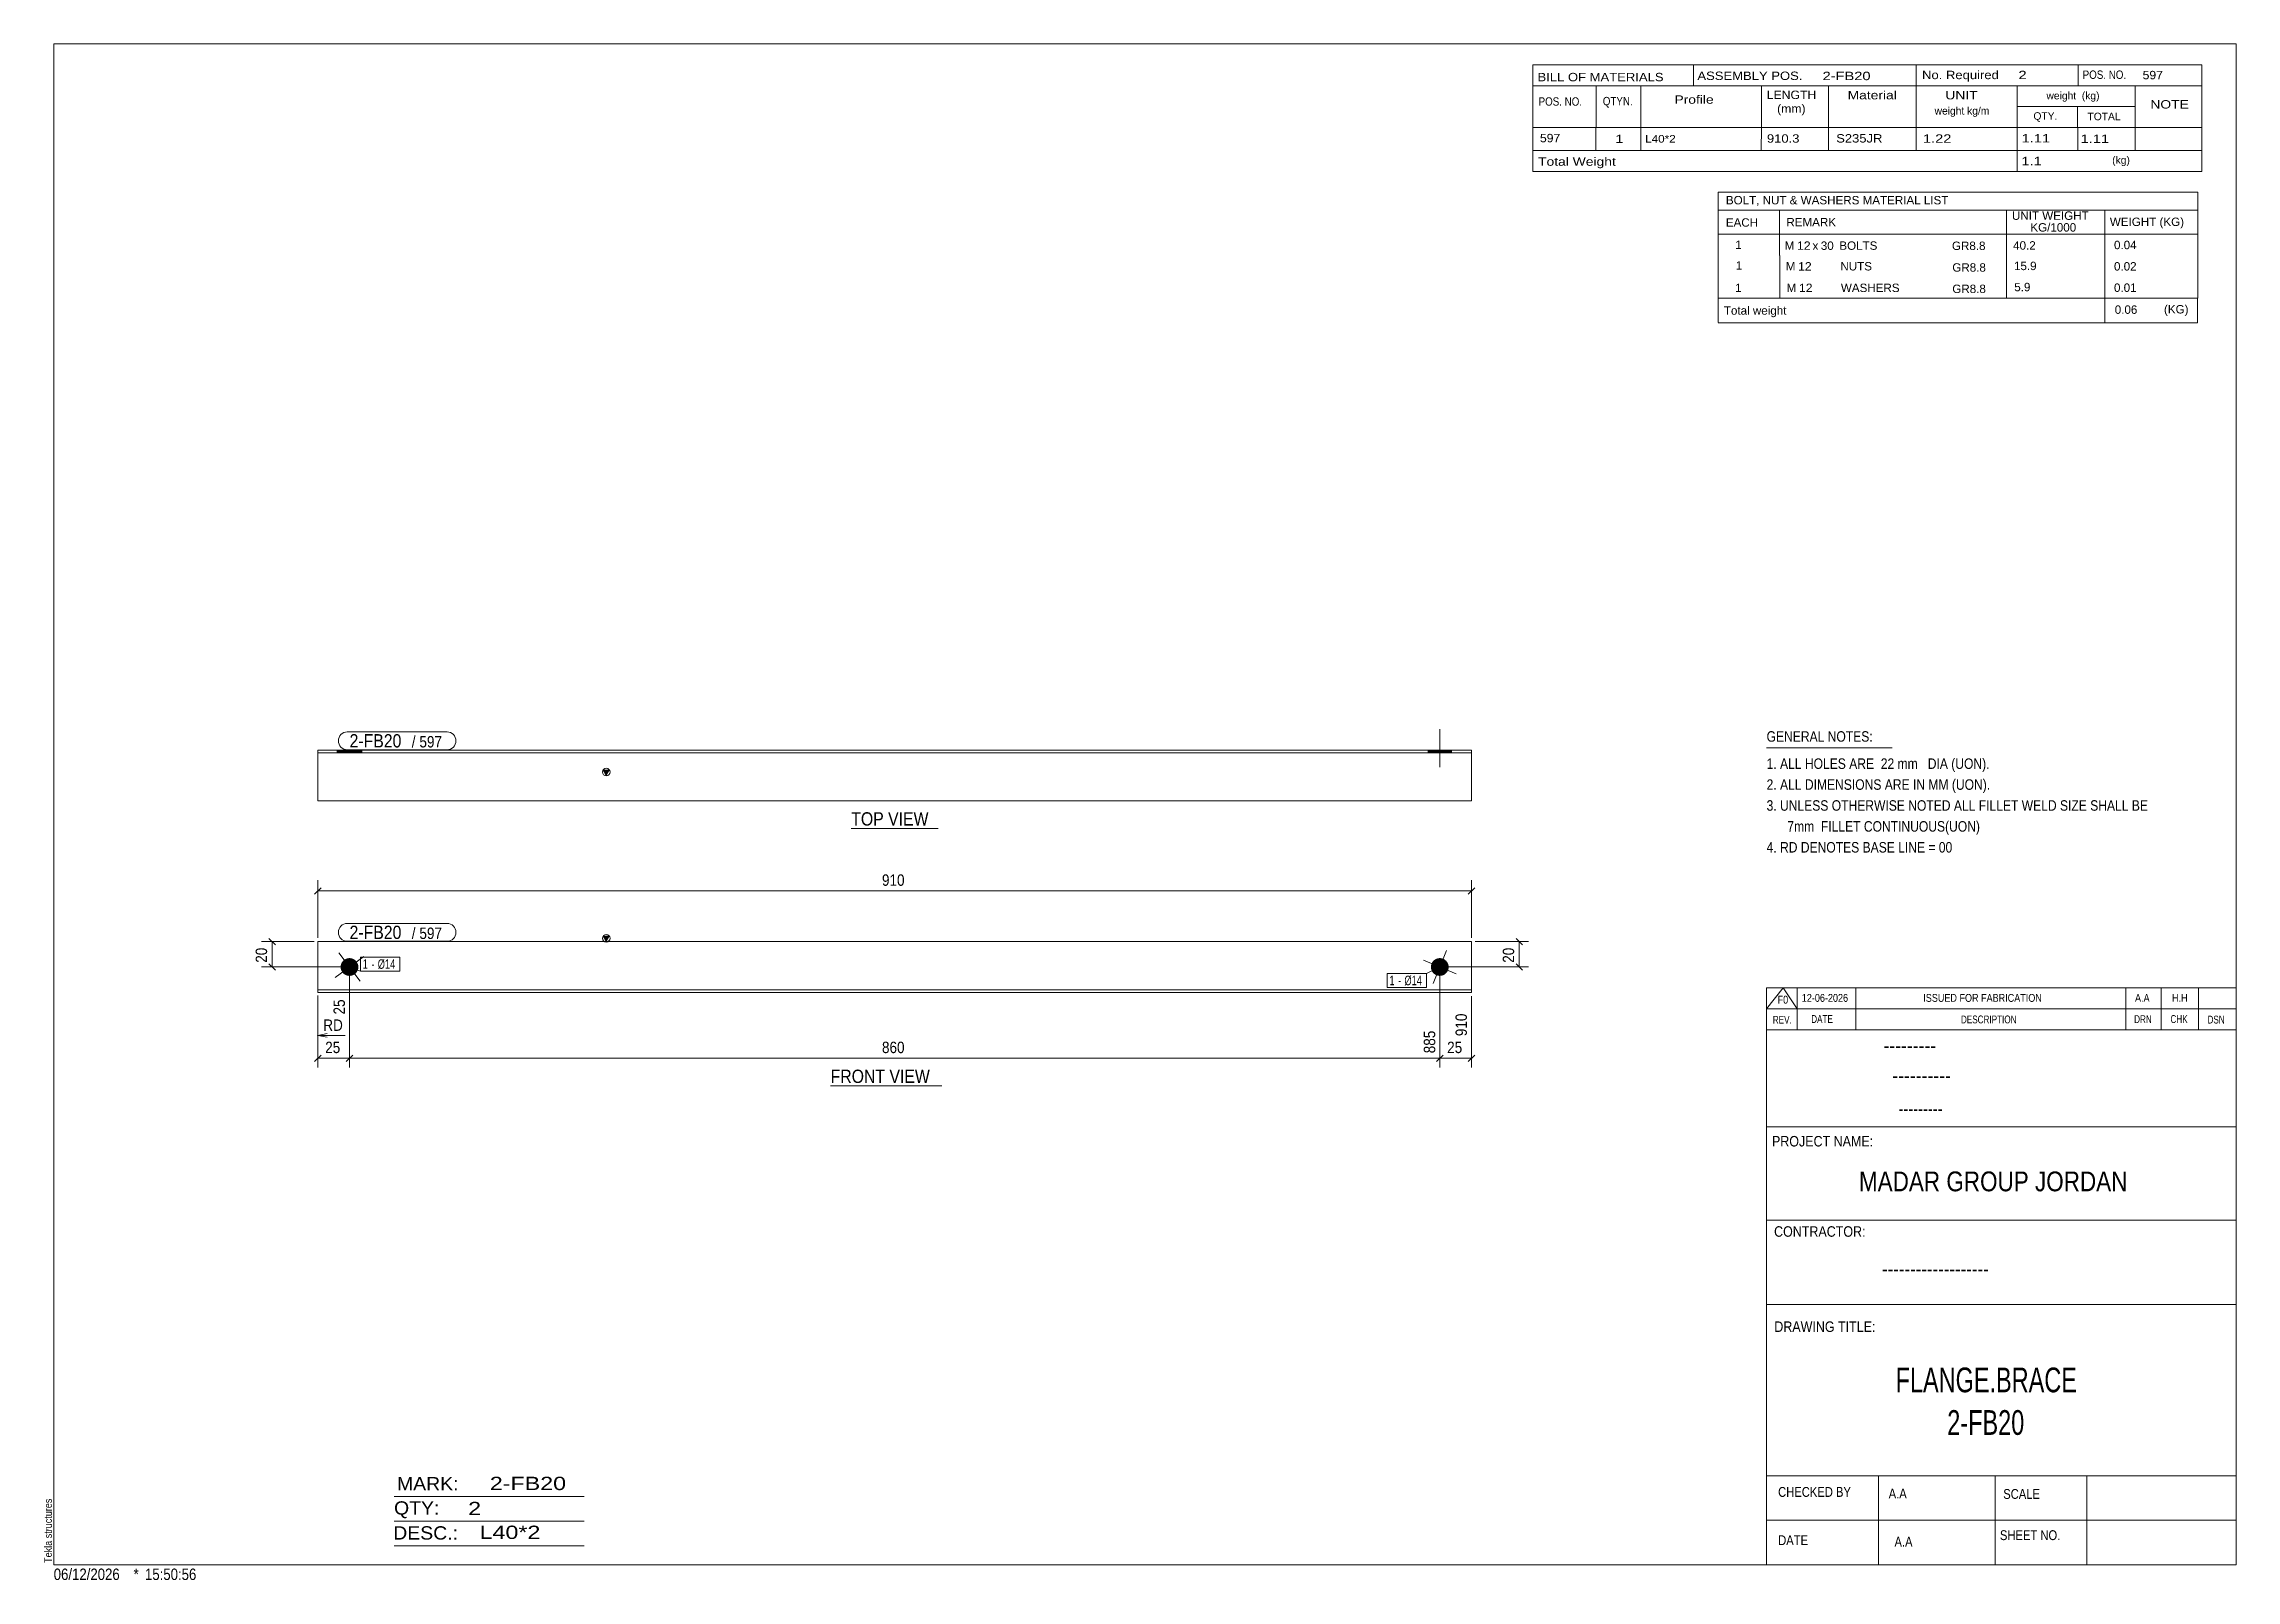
# Model space of a CAD drawing. Header units: millimetres. Extents: x 2 to 579, y 1 to 405.
import ezdxf

# ---------------------------------------------------------------- set-up
doc = ezdxf.new("R2010")
doc.units = ezdxf.units.MM
doc.linetypes.add('XKITLINE00', pattern=[0])
for name, color, linetype, lineweight in [('Bolt', 3, 'Continuous', 0), ('BoltMark', 7, 'Continuous', 0), ('Dimensions', 7, 'Continuous', 0), ('DrawingSheet', 5, 'Continuous', 0), ('OtherObjectType', 7, 'Continuous', 0), ('Part', 2, 'Continuous', 0), ('PartMark', 7, 'Continuous', 0)]:
    doc.layers.add(name, color=color, linetype=linetype, lineweight=lineweight)
doc.styles.add('@ARIAL_UNICODE_MS_BOLD', font='ARIAL.TTF')
doc.styles.add('ARIAL', font='ARIAL.TTF')
doc.styles.add('ARIAL_NARROW', font='ARIALN.TTF')
doc.styles.add('COMIC_SANS_MS_BOLD', font='COMICBD.TTF')
doc.styles.add('SWIS721_EX_BT', font='ARIAL.TTF')
doc.styles.add('SWISSE', font='ARIAL.TTF')

# ---------------------------------------------------------------- blocks, each defined once
blk = doc.blocks.new('*A1')
at = {"layer": 'Bolt'}
blk.add_hatch(color=3, dxfattribs=at).paths.add_polyline_path([(80.87, 160.87), (80.84, 160.92), (80.81, 160.97), (80.78, 161.02), (80.75, 161.07), (80.72, 161.12), (80.7, 161.17), (80.67, 161.22), (80.65, 161.27), (80.63, 161.32), (80.61, 161.38), (80.59, 161.43), (80.57, 161.49), (80.55, 161.54), (80.53, 161.6), (80.52, 161.65), (80.51, 161.71), (80.49, 161.76), (80.48, 161.82), (80.48, 161.88), (80.47, 161.93), (80.46, 161.99), (80.46, 162.05), (80.45, 162.1), (80.45, 162.16), (80.45, 162.22), (80.45, 162.28), (80.45, 162.33), (80.46, 162.39), (80.46, 162.45), (80.47, 162.5), (80.48, 162.56), (80.48, 162.62), (80.5, 162.67), (80.51, 162.73), (80.52, 162.78), (80.53, 162.84), (80.55, 162.9), (80.57, 162.95), (80.59, 163), (80.61, 163.06), (80.63, 163.11), (80.65, 163.16), (80.67, 163.22), (80.7, 163.27), (80.73, 163.32), (80.75, 163.37), (80.78, 163.42), (80.81, 163.47), (80.84, 163.51), (80.88, 163.56), (80.91, 163.61), (80.94, 163.65), (80.98, 163.7), (81.02, 163.74), (81.06, 163.78), (81.09, 163.83), (81.13, 163.87), (81.18, 163.91), (81.22, 163.95), (81.26, 163.98), (81.3, 164.02), (81.35, 164.06), (81.39, 164.09), (81.44, 164.13), (81.49, 164.16), (81.54, 164.19), (81.58, 164.22), (81.63, 164.25), (81.68, 164.28), (81.74, 164.3), (81.79, 164.33), (81.84, 164.35), (81.89, 164.37), (81.94, 164.39), (82, 164.41), (82.05, 164.43), (82.11, 164.45), (82.16, 164.47), (82.22, 164.48), (82.27, 164.49), (82.33, 164.51), (82.39, 164.52), (82.44, 164.52), (82.5, 164.53), (82.56, 164.54), (82.61, 164.54), (82.67, 164.55), (82.73, 164.55), (82.78, 164.55), (82.84, 164.55), (82.9, 164.55), (82.96, 164.54), (83.01, 164.54), (83.07, 164.53), (83.13, 164.52), (83.18, 164.52), (83.24, 164.5), (83.3, 164.49), (83.35, 164.48), (83.41, 164.47), (83.46, 164.45), (83.52, 164.43), (83.57, 164.41), (83.62, 164.39), (83.68, 164.37), (83.73, 164.35), (83.78, 164.33), (83.83, 164.3), (83.88, 164.27), (83.93, 164.25), (83.98, 164.22), (84.03, 164.19), (84.08, 164.16), (84.13, 164.12), (84.17, 164.09), (84.22, 164.06), (84.26, 164.02), (84.31, 163.98), (84.35, 163.94), (84.39, 163.91), (84.43, 163.87), (84.47, 163.82), (84.51, 163.78), (84.55, 163.74), (84.59, 163.7), (84.62, 163.65), (84.66, 163.61), (84.69, 163.56), (84.72, 163.51), (84.76, 163.46), (84.79, 163.42), (84.81, 163.37), (84.84, 163.32), (84.87, 163.26), (84.89, 163.21), (84.92, 163.16), (84.94, 163.11), (84.96, 163.06), (84.98, 163), (85, 162.95), (85.02, 162.89), (85.03, 162.84), (85.05, 162.78), (85.06, 162.73), (85.07, 162.67), (85.08, 162.61), (85.09, 162.56), (85.1, 162.5), (85.11, 162.44), (85.11, 162.39), (85.11, 162.33), (85.12, 162.27), (85.12, 162.22), (85.12, 162.16), (85.11, 162.1), (85.11, 162.04), (85.11, 161.99), (85.1, 161.93), (85.09, 161.87), (85.08, 161.82), (85.07, 161.76), (85.06, 161.7), (85.05, 161.65), (85.03, 161.59), (85.02, 161.54), (85, 161.48), (84.98, 161.43), (84.96, 161.38), (84.94, 161.32), (84.92, 161.27), (84.89, 161.22), (84.87, 161.17), (84.84, 161.12), (84.81, 161.07), (84.78, 161.02), (84.75, 160.97), (84.72, 160.92), (84.69, 160.87), (84.66, 160.83), (84.62, 160.78), (84.59, 160.74), (84.55, 160.69), (84.51, 160.65), (84.47, 160.61), (84.43, 160.57), (84.39, 160.53), (84.35, 160.49), (84.31, 160.45), (84.26, 160.41), (84.22, 160.38), (84.17, 160.34), (84.13, 160.31), (84.08, 160.28), (84.03, 160.24), (83.98, 160.21), (83.93, 160.19), (83.88, 160.16), (83.83, 160.13), (83.78, 160.11), (83.73, 160.08), (83.68, 160.06), (83.62, 160.04), (83.57, 160.02), (83.51, 160), (83.46, 159.98), (83.4, 159.97), (83.35, 159.95), (83.29, 159.94), (83.24, 159.93), (83.18, 159.92), (83.12, 159.91), (83.07, 159.9), (83.01, 159.89), (82.95, 159.89), (82.9, 159.89), (82.84, 159.88), (82.78, 159.88), (82.72, 159.88), (82.67, 159.89), (82.61, 159.89), (82.55, 159.89), (82.5, 159.9), (82.44, 159.91), (82.38, 159.92), (82.33, 159.93), (82.27, 159.94), (82.22, 159.95), (82.16, 159.97), (82.1, 159.98), (82.05, 160), (82, 160.02), (81.94, 160.04), (81.89, 160.06), (81.84, 160.08), (81.78, 160.11), (81.73, 160.13), (81.68, 160.16), (81.63, 160.19), (81.58, 160.22), (81.53, 160.25), (81.49, 160.28), (81.44, 160.31), (81.39, 160.34), (81.35, 160.38), (81.3, 160.41), (81.26, 160.45), (81.22, 160.49), (81.17, 160.53), (81.13, 160.57), (81.09, 160.61), (81.05, 160.65), (81.02, 160.69), (80.98, 160.74), (80.94, 160.78), (80.91, 160.83)], flags=17)
at = {"layer": 'Bolt', "color": 3, "linetype": 'XKITLINE00', "lineweight": 0}
for p, q in [((86.53, 164.99), (79.03, 159.44)), ((85.56, 158.47), (80.01, 165.97))]:
    blk.add_line(p, q, dxfattribs=at)
blk = doc.blocks.new('*A2')
at = {"layer": 'Bolt'}
blk.add_hatch(color=3, dxfattribs=at).paths.add_polyline_path([(368.6, 160.08), (368.55, 160.1), (368.5, 160.13), (368.45, 160.15), (368.4, 160.18), (368.35, 160.21), (368.3, 160.24), (368.25, 160.27), (368.21, 160.3), (368.16, 160.34), (368.11, 160.37), (368.07, 160.41), (368.02, 160.44), (367.98, 160.48), (367.94, 160.52), (367.9, 160.56), (367.86, 160.6), (367.82, 160.64), (367.78, 160.69), (367.74, 160.73), (367.71, 160.77), (367.67, 160.82), (367.64, 160.87), (367.61, 160.91), (367.58, 160.96), (367.55, 161.01), (367.52, 161.06), (367.49, 161.11), (367.46, 161.16), (367.44, 161.21), (367.41, 161.26), (367.39, 161.32), (367.37, 161.37), (367.35, 161.42), (367.33, 161.48), (367.31, 161.53), (367.3, 161.59), (367.28, 161.64), (367.27, 161.7), (367.26, 161.75), (367.24, 161.81), (367.24, 161.87), (367.23, 161.92), (367.22, 161.98), (367.22, 162.04), (367.21, 162.09), (367.21, 162.15), (367.21, 162.21), (367.21, 162.27), (367.21, 162.32), (367.21, 162.38), (367.22, 162.44), (367.23, 162.49), (367.23, 162.55), (367.24, 162.61), (367.25, 162.66), (367.26, 162.72), (367.28, 162.78), (367.29, 162.83), (367.31, 162.89), (367.32, 162.94), (367.34, 162.99), (367.36, 163.05), (367.38, 163.1), (367.41, 163.15), (367.43, 163.21), (367.45, 163.26), (367.48, 163.31), (367.51, 163.36), (367.54, 163.41), (367.57, 163.46), (367.6, 163.51), (367.63, 163.55), (367.66, 163.6), (367.7, 163.65), (367.73, 163.69), (367.77, 163.73), (367.81, 163.78), (367.85, 163.82), (367.89, 163.86), (367.93, 163.9), (367.97, 163.94), (368.01, 163.98), (368.06, 164.02), (368.1, 164.05), (368.15, 164.09), (368.19, 164.12), (368.24, 164.15), (368.29, 164.18), (368.34, 164.21), (368.38, 164.24), (368.43, 164.27), (368.49, 164.3), (368.54, 164.32), (368.59, 164.35), (368.64, 164.37), (368.69, 164.39), (368.75, 164.41), (368.8, 164.43), (368.86, 164.45), (368.91, 164.46), (368.97, 164.48), (369.02, 164.49), (369.08, 164.5), (369.13, 164.51), (369.19, 164.52), (369.25, 164.53), (369.31, 164.54), (369.36, 164.54), (369.42, 164.55), (369.48, 164.55), (369.53, 164.55), (369.59, 164.55), (369.65, 164.55), (369.71, 164.54), (369.76, 164.54), (369.82, 164.53), (369.88, 164.53), (369.93, 164.52), (369.99, 164.51), (370.05, 164.5), (370.1, 164.48), (370.16, 164.47), (370.21, 164.45), (370.27, 164.43), (370.32, 164.42), (370.37, 164.4), (370.43, 164.38), (370.48, 164.35), (370.53, 164.33), (370.58, 164.3), (370.63, 164.28), (370.68, 164.25), (370.73, 164.22), (370.78, 164.19), (370.83, 164.16), (370.88, 164.13), (370.93, 164.1), (370.97, 164.06), (371.02, 164.03), (371.06, 163.99), (371.1, 163.95), (371.14, 163.91), (371.19, 163.87), (371.23, 163.83), (371.27, 163.79), (371.3, 163.75), (371.34, 163.7), (371.38, 163.66), (371.41, 163.61), (371.44, 163.57), (371.48, 163.52), (371.51, 163.47), (371.54, 163.42), (371.57, 163.37), (371.6, 163.32), (371.62, 163.27), (371.65, 163.22), (371.67, 163.17), (371.69, 163.12), (371.72, 163.06), (371.74, 163.01), (371.76, 162.96), (371.77, 162.9), (371.79, 162.85), (371.8, 162.79), (371.82, 162.74), (371.83, 162.68), (371.84, 162.62), (371.85, 162.57), (371.86, 162.51), (371.86, 162.45), (371.87, 162.4), (371.87, 162.34), (371.87, 162.28), (371.88, 162.22), (371.87, 162.17), (371.87, 162.11), (371.87, 162.05), (371.86, 162), (371.86, 161.94), (371.85, 161.88), (371.84, 161.83), (371.83, 161.77), (371.82, 161.71), (371.81, 161.66), (371.79, 161.6), (371.78, 161.55), (371.76, 161.49), (371.74, 161.44), (371.72, 161.38), (371.7, 161.33), (371.68, 161.28), (371.65, 161.23), (371.63, 161.18), (371.6, 161.12), (371.58, 161.07), (371.55, 161.02), (371.52, 160.98), (371.49, 160.93), (371.45, 160.88), (371.42, 160.83), (371.39, 160.79), (371.35, 160.74), (371.31, 160.7), (371.28, 160.66), (371.24, 160.61), (371.2, 160.57), (371.16, 160.53), (371.12, 160.49), (371.07, 160.46), (371.03, 160.42), (370.98, 160.38), (370.94, 160.35), (370.89, 160.31), (370.85, 160.28), (370.8, 160.25), (370.75, 160.22), (370.7, 160.19), (370.65, 160.16), (370.6, 160.14), (370.55, 160.11), (370.5, 160.09), (370.44, 160.06), (370.39, 160.04), (370.34, 160.02), (370.28, 160), (370.23, 159.99), (370.17, 159.97), (370.12, 159.96), (370.06, 159.94), (370.01, 159.93), (369.95, 159.92), (369.89, 159.91), (369.84, 159.9), (369.78, 159.9), (369.72, 159.89), (369.66, 159.89), (369.61, 159.88), (369.55, 159.88), (369.49, 159.88), (369.44, 159.89), (369.38, 159.89), (369.32, 159.89), (369.26, 159.9), (369.21, 159.91), (369.15, 159.92), (369.1, 159.93), (369.04, 159.94), (368.98, 159.95), (368.93, 159.97), (368.87, 159.98), (368.82, 160), (368.76, 160.02), (368.71, 160.04), (368.66, 160.06)], flags=17)
at = {"layer": 'Bolt', "color": 3, "linetype": 'XKITLINE00', "lineweight": 0}
for p, q in [((373.86, 160.45), (365.22, 163.99)), ((371.31, 166.53), (367.77, 157.9))]:
    blk.add_line(p, q, dxfattribs=at)
blk = doc.blocks.new('*A3')
at = {"layer": 'Part'}
blk.add_hatch(color=2, dxfattribs=at).paths.add_polyline_path([(149.51, 170.28), (151.11, 170.28), (150.31, 168.88)], flags=17)
at = {"layer": 'Part', "color": 2, "linetype": 'XKITLINE00', "lineweight": 0}
for p, q in [((74.45, 168.88), (74.45, 155.55)), ((377.88, 168.88), (74.45, 168.88)), ((150.31, 168.88), (149.51, 170.28)), ((149.51, 170.28), (151.11, 170.28)), ((151.11, 170.28), (150.31, 168.88)), ((377.88, 156.22), (377.88, 168.88)), ((377.88, 156.22), (74.45, 156.22)), ((377.88, 155.55), (377.88, 156.22)), ((74.45, 155.55), (377.88, 155.55))]:
    blk.add_line(p, q, dxfattribs=at)
blk.add_circle((150.31, 169.78), 1, dxfattribs=at)
blk = doc.blocks.new('*A4')
at = {"layer": 'Bolt'}
blk.add_hatch(color=3, dxfattribs=at).paths.add_polyline_path([(86.05, 219.25), (86.05, 218.58), (79.52, 218.58), (79.52, 219.25)], flags=17)
at = {"layer": 'Bolt', "color": 3, "linetype": 'XKITLINE00', "lineweight": 0}
for p, q in [((79.52, 218.58), (79.52, 219.25)), ((82.78, 218.58), (82.78, 219.25)), ((86.05, 218.58), (86.05, 219.25))]:
    blk.add_line(p, q, dxfattribs=at)
blk = doc.blocks.new('*A5')
at = {"layer": 'Bolt'}
blk.add_hatch(color=3, dxfattribs=at).paths.add_polyline_path([(372.59, 219.25), (372.59, 218.58), (366.5, 218.58), (366.5, 219.25)], flags=17)
at = {"layer": 'Bolt', "color": 3, "linetype": 'XKITLINE00', "lineweight": 0}
for p, q in [((366.5, 218.58), (366.5, 219.25)), ((369.54, 214.75), (369.54, 224.75)), ((372.59, 218.58), (372.59, 219.25))]:
    blk.add_line(p, q, dxfattribs=at)
blk = doc.blocks.new('*A6')
at = {"layer": 'Part'}
blk.add_hatch(color=2, dxfattribs=at).paths.add_polyline_path([(149.51, 213.98), (151.11, 213.98), (150.31, 212.58)], flags=17)
at = {"layer": 'Part', "color": 2, "linetype": 'XKITLINE00', "lineweight": 0}
for p, q in [((74.45, 205.92), (74.45, 219.25)), ((74.45, 219.25), (377.88, 219.25)), ((377.88, 219.25), (377.88, 218.58)), ((377.88, 218.58), (74.45, 218.58)), ((150.31, 212.58), (149.51, 213.98)), ((149.51, 213.98), (151.11, 213.98)), ((151.11, 213.98), (150.31, 212.58)), ((377.88, 205.92), (377.88, 218.58)), ((377.88, 205.92), (74.45, 205.92))]:
    blk.add_line(p, q, dxfattribs=at)
blk.add_circle((150.31, 213.48), 1, dxfattribs=at)
blk = doc.blocks.new('*A7')
at = {"layer": 'DrawingSheet', "color": 5, "linetype": 'XKITLINE00', "lineweight": 0}
for p, q in [((579, 405), (5, 405)), ((5, 405), (5, 5)), ((579, 5), (579, 405)), ((5, 5), (579, 5))]:
    blk.add_line(p, q, dxfattribs=at)
at = {"layer": 'DrawingSheet', "color": 5, "style": 'ARIAL', "width": 0.85}
blk.add_text('Tekla structures', height=2, rotation=90, dxfattribs=at).set_placement((4.5, 5.5))
blk = doc.blocks.new('*A8')
at = {"layer": 'OtherObjectType', "color": 7, "linetype": 'XKITLINE00', "lineweight": 0}
for p, q in [((442.76, 365.95), (442.75, 354.95)), ((442.76, 365.95), (568.88, 365.95)), ((568.88, 365.95), (568.88, 354.95)), ((442.75, 361.3), (568.88, 361.3)), ((458.87, 361.31), (458.87, 354.95)), ((518.57, 361.31), (518.57, 354.95)), ((544.47, 361.29), (544.47, 354.95)), ((442.76, 354.92), (442.76, 349.42)), ((442.77, 354.95), (568.88, 354.95)), ((458.92, 354.95), (458.92, 349.33)), ((518.57, 354.95), (518.57, 349.33)), ((544.5, 354.95), (544.5, 349.45)), ((568.88, 354.95), (568.88, 349.45)), ((442.79, 349.33), (442.79, 343.72)), ((458.95, 349.33), (458.95, 343.71)), ((518.57, 349.33), (518.57, 343.71)), ((544.5, 349.33), (544.5, 343.83)), ((568.88, 349.33), (568.88, 343.83)), ((442.79, 343.7), (442.79, 338.13)), ((458.95, 343.71), (458.95, 338.09)), ((518.57, 343.71), (518.57, 338.09)), ((544.5, 343.71), (544.5, 338.1)), ((568.88, 343.71), (568.88, 338.1)), ((568.88, 338.1), (442.75, 338.13)), ((442.78, 338.09), (442.78, 331.69)), ((442.85, 338.09), (568.87, 338.09)), ((544.5, 338.06), (544.5, 331.64)), ((568.87, 338.06), (568.87, 331.65)), ((442.77, 331.65), (568.87, 331.65))]:
    blk.add_line(p, q, dxfattribs=at)
at = {"layer": 'OtherObjectType', "color": 7, "style": 'ARIAL_NARROW'}
for s, width, p in [('BOLT, NUT & WASHERS MATERIAL LIST', 1.211571, (444.79, 362.79)), ('EACH', 1.211571, (444.78, 356.92)), ('REMARK', 1.211571, (460.7, 357.01)), ('UNIT WEIGHT', 1.211571, (520.03, 358.72)), (' KG/1000', 1.211571, (524.02, 355.63)), ('WEIGHT (KG)', 1.211571, (545.78, 357.1)), ('1', 1.211571, (447.26, 351.05)), ('M', 1.211571, (460.26, 350.85)), ('12', 1.275, (463.5, 350.83)), ('x', 1.211571, (467.58, 350.83)), ('30', 1.211571, (469.76, 350.82)), ('BOLTS', 1.211571, (474.63, 350.84)), ('GR8.8', 1.211571, (504.25, 350.79)), ('40.2', 1.211571, (520.34, 350.88)), ('0.04', 1.211571, (546.87, 351.01)), ('1', 1.211571, (447.4, 345.61)), ('M', 1.211571, (460.54, 345.41)), ('12', 1.275, (463.78, 345.39)), ('NUTS', 1.211571, (474.91, 345.41)), ('GR8.8', 1.211571, (504.35, 345.09)), ('15.9', 1.211571, (520.56, 345.5)), ('0.02', 1.211571, (546.87, 345.39)), ('1', 1.211571, (447.24, 339.74)), ('M', 1.211571, (460.76, 339.74)), ('12', 1.275, (464, 339.72)), ('WASHERS', 1.211571, (475.04, 339.73)), ('GR8.8', 1.211571, (504.35, 339.47)), ('5.9', 1.211571, (520.64, 339.94)), ('0.01', 1.211571, (546.87, 339.78)), ('Total weight', 1.211571, (444.26, 333.77)), ('0.06', 1.211571, (547.07, 334)), ('(KG)', 1.211571, (560.02, 334.1))]:
    blk.add_text(s, height=2.2, dxfattribs=dict(at, width=width)).set_placement(p)
blk = doc.blocks.new('*A9')
at = {"layer": 'OtherObjectType', "color": 7, "linetype": 'XKITLINE00', "lineweight": 0}
blk.add_line((455.5, 219.82), (488.5, 219.82), dxfattribs=at)
at = {"layer": 'OtherObjectType', "color": 7, "style": 'ARIAL_NARROW', "width": 1.008832}
for s, p in [('GENERAL NOTES:', (455.5, 221.47)), ('1. ALL HOLES ARE  22 mm   DIA (UON).', (455.5, 214.32)), ('2. ALL DIMENSIONS ARE IN MM (UON).', (455.5, 208.82)), ('3. UNLESS OTHERWISE NOTED ALL FILLET WELD SIZE SHALL BE', (455.5, 203.32)), ('7mm  FILLET CONTINUOUS(UON)', (460.95, 197.82)), ('4. RD DENOTES BASE LINE = 00', (455.5, 192.32))]:
    blk.add_text(s, height=2.75, dxfattribs=at).set_placement(p)
blk = doc.blocks.new('*A10')
at = {"layer": 'OtherObjectType', "color": 7, "linetype": 'XKITLINE00', "lineweight": 0}
for p, q in [((455.5, 156.76), (579, 156.76)), ((455.5, 151.21), (459.82, 156.76)), ((455.5, 151.21), (455.5, 156.76)), ((459.82, 156.76), (463.53, 151.21)), ((463.53, 151.21), (463.53, 156.76)), ((478.97, 151.21), (478.97, 156.76)), ((549.98, 151.21), (549.98, 156.76)), ((559.24, 151.21), (559.24, 156.76)), ((569.12, 151.21), (569.12, 156.76)), ((579, 151.21), (579, 156.76)), ((455.5, 151.21), (579, 151.21)), ((455.5, 145.65), (455.5, 151.21)), ((459.21, 151.21), (579, 151.21)), ((463.53, 145.65), (463.53, 151.21)), ((478.97, 145.65), (478.97, 151.21)), ((549.98, 145.65), (549.98, 151.21)), ((559.24, 145.65), (559.24, 151.21)), ((569.12, 145.65), (569.12, 151.21)), ((579, 145.65), (579, 151.21))]:
    blk.add_line(p, q, dxfattribs=at)
at = {"layer": 'OtherObjectType', "color": 7, "style": 'ARIAL_NARROW'}
for s, height, width, p in [('F0', 2.058, 1.008832, (458.4, 152.59)), ('12-06-2026', 2.058, 1.008832, (464.76, 153.06)), ('ISSUED FOR FABRICATION', 2.0583, 1.008832, (496.71, 153.06)), ('A.A', 2.058, 1.008832, (552.4, 153.06)), ('H.H', 2.058, 1.008832, (562.13, 153.06)), ('REV.', 2.058, 0.907949, (457.13, 147.31)), ('DATE', 2.058, 0.907949, (467.23, 147.5)), ('DESCRIPTION', 2.0583, 0.907949, (506.61, 147.39)), ('DRN', 2.058, 0.907949, (552.17, 147.47)), ('CHK', 2.058, 0.907949, (561.72, 147.5)), ('DSN', 2.058, 0.907949, (571.47, 147.35))]:
    blk.add_text(s, height=height, dxfattribs=dict(at, width=width)).set_placement(p)
blk = doc.blocks.new('*A11')
at = {"layer": 'OtherObjectType', "color": 6, "linetype": 'XKITLINE00', "lineweight": 0}
for p, q in [((94.5, 23), (144.5, 23)), ((94.5, 16.5), (144.5, 16.5)), ((94.5, 10), (144.5, 10))]:
    blk.add_line(p, q, dxfattribs=at)
at = {"layer": 'OtherObjectType', "color": 6, "style": 'ARIAL_NARROW'}
for s, width, p in [('MARK:', 1.275, (95.27, 24.58)), ('2-FB20', 1.525501, (119.69, 24.65)), ('QTY:', 1.275, (94.5, 18.19)), ('2', 1.525501, (113.99, 18.05)), ('DESC.:', 1.275, (94.29, 11.63)), ('L40*2', 1.525501, (117, 11.79))]:
    blk.add_text(s, height=3.5, dxfattribs=dict(at, width=width)).set_placement(p)
blk = doc.blocks.new('*A12')
at = {"layer": 'OtherObjectType', "color": 2, "linetype": 'XKITLINE00', "lineweight": 0}
for p, q in [((455.5, 145.65), (579, 145.65)), ((455.5, 5), (455.5, 145.64)), ((578.98, 145.64), (579, 5)), ((579, 120.14), (455.5, 120.14)), ((455.5, 95.63), (579, 95.63)), ((579, 73.49), (455.5, 73.49)), ((579, 28.4), (455.5, 28.4)), ((484.94, 28.4), (484.94, 5)), ((515.62, 5), (515.62, 28.4)), ((539.75, 5), (539.75, 28.4)), ((579, 16.7), (455.5, 16.7)), ((579, 5), (455.5, 5))]:
    blk.add_line(p, q, dxfattribs=at)
at = {"layer": 'OtherObjectType', "color": 4, "style": '@ARIAL_UNICODE_MS_BOLD', "width": 0.85}
blk.add_text('---------', height=3.9, dxfattribs=at).set_placement((486.23, 139.59))
at = {"layer": 'OtherObjectType', "color": 7, "style": 'ARIAL', "width": 0.85}
for s, height, p in [('----------', 3.9, (488.56, 131.77)), ('---------', 3.25, (490.21, 123.31))]:
    blk.add_text(s, height=height, dxfattribs=at).set_placement(p)
at = {"layer": 'OtherObjectType', "color": 3, "width": 0.85}
for s, style, p in [('PROJECT NAME:', 'SWIS721_EX_BT', (456.92, 115.01)), ('CONTRACTOR:', 'SWISSE', (457.47, 91.27)), ('DRAWING TITLE:', 'SWIS721_EX_BT', (457.53, 66.24))]:
    blk.add_text(s, height=2.7618, dxfattribs=dict(at, style=style)).set_placement(p)
at = {"layer": 'OtherObjectType', "color": 7, "width": 0.85}
for s, height, p in [('MADAR GROUP JORDAN', 5.2, (479.79, 103.23)), ('CHECKED BY', 2.592, (458.53, 22.86)), ('A.A', 2.592, (487.61, 22.45)), ('SCALE', 2.592, (517.74, 22.33)), ('DATE', 2.592, (458.54, 10.16)), ('A.A', 2.592, (489.14, 9.76)), ('SHEET NO.', 2.592, (516.87, 11.49))]:
    blk.add_text(s, height=height, dxfattribs=at).set_placement(p)
at = {"layer": 'OtherObjectType', "color": 1}
for s, height, style, width, p in [('-------------------', 3.9, 'COMIC_SANS_MS_BOLD', 0.85, (485.87, 80.86)), ('FLANGE.BRACE', 6.5, 'ARIAL', 0.68, (489.43, 50.37)), ('2-FB20', 6.5, 'ARIAL', 0.68, (503.02, 39.17))]:
    blk.add_text(s, height=height, dxfattribs=dict(at, style=style, width=width)).set_placement(p)
blk = doc.blocks.new('*A13')
at = {"layer": 'OtherObjectType', "color": 7, "linetype": 'XKITLINE00', "lineweight": 0}
for p, q in [((393.98, 399.5), (569.98, 399.5)), ((393.98, 399.5), (393.98, 388.5)), ((436.26, 399.42), (436.26, 393.87)), ((494.85, 394), (494.85, 399.5)), ((537.43, 393.96), (537.43, 399.42)), ((569.98, 394), (569.98, 399.5)), ((393.98, 394), (569.98, 394)), ((410.64, 394), (410.64, 383)), ((422.4, 393.98), (422.4, 383.03)), ((454.12, 393.99), (454.13, 383)), ((471.78, 393.98), (471.78, 383)), ((494.85, 393.98), (494.85, 383)), ((521.43, 394), (521.43, 383)), ((552.42, 394), (552.42, 383)), ((569.98, 394), (569.98, 388.5)), ((393.98, 388.5), (393.98, 383)), ((521.45, 388.52), (552.45, 388.52)), ((537.28, 388.52), (537.28, 383)), ((569.98, 388.5), (569.98, 383)), ((393.98, 383), (569.98, 383)), ((393.98, 383), (393.98, 376.95)), ((410.63, 383), (410.63, 376.95)), ((422.44, 382.99), (422.44, 376.95)), ((454.12, 383), (454.11, 376.95)), ((471.79, 383), (471.79, 376.95)), ((494.87, 383), (494.87, 376.95)), ((521.44, 383), (521.44, 376.95)), ((537.33, 382.95), (537.33, 376.95)), ((552.43, 383), (552.43, 376.95)), ((569.98, 383), (569.98, 376.95)), ((393.98, 376.95), (569.98, 376.95)), ((393.98, 376.95), (393.98, 371.45)), ((521.44, 376.95), (521.44, 371.45)), ((569.98, 376.95), (569.98, 371.45)), ((393.98, 371.45), (569.98, 371.45))]:
    blk.add_line(p, q, dxfattribs=at)
at = {"layer": 'OtherObjectType', "color": 7, "style": 'ARIAL_NARROW'}
for s, height, width, p in [('No. Required', 2.2, 1.36, (496.39, 395.72)), ('2', 2.2, 1.525501, (521.75, 395.72)), ('POS. NO.', 2.2, 1.02, (538.63, 395.79)), ('597', 2.2, 1.270501, (554.4, 395.69)), ('BILL OF MATERIALS', 2.2, 1.36, (395.25, 395.16)), ('ASSEMBLY POS.', 2.2, 1.36, (437.3, 395.5)), ('LENGTH', 2.2, 1.275, (455.54, 390.49)), ('2-FB20', 2.2, 1.525501, (470.23, 395.46)), ('Material', 2.2, 1.445, (476.81, 390.41)), ('UNIT', 2.2, 1.445, (502.52, 390.4)), ('weight  (kg)', 1.98, 1.19, (529.11, 390.39)), ('POS. NO.', 2.2, 1.02, (395.53, 388.74)), ('QTYN.', 2.2, 1.02, (412.42, 388.84)), ('Profile', 2.2, 1.445, (431.26, 389.25)), ('(mm)', 2.2, 1.275, (458.26, 386.86)), ('weight kg/m', 1.98, 1.19, (499.69, 386.4)), ('QTY.', 1.98, 1.19, (525.68, 385.03)), ('TOTAL', 1.98, 1.19, (539.9, 384.91)), ('NOTE', 2.2, 1.445, (556.44, 387.99)), ('597', 2.2, 1.270501, (395.89, 379.12)), ('1', 2.2, 1.525501, (415.71, 378.91)), ('L40*2', 1.98, 1.355501, (423.56, 379.04)), ('910.3', 2.2, 1.355501, (455.59, 379.01)), ('S235JR', 2.2, 1.355501, (473.81, 379.05)), ('1.22', 2.2, 1.525501, (496.62, 378.99)), ('1.11', 2.2, 1.525501, (522.57, 379.07)), ('1.11', 2.2, 1.525501, (538.08, 378.94)), ('Total Weight', 2.2, 1.445, (395.4, 372.94)), ('1.1', 2.2, 1.525501, (522.52, 373.09)), ('(kg)', 1.98, 1.19, (546.4, 373.46))]:
    blk.add_text(s, height=height, dxfattribs=dict(at, width=width)).set_placement(p)
blk = doc.blocks.new('*A14')
at = {"layer": 'OtherObjectType', "color": 7, "style": 'ARIAL_NARROW', "width": 1.008832}
for s, p in [('06/12/2026', (4.99, 1)), ('*', (26, 1)), ('15:50:56', (29, 1))]:
    blk.add_text(s, height=3, dxfattribs=at).set_placement(p)
blk = doc.blocks.new('*A15')
at = {"layer": 'Dimensions', "color": 7, "linetype": 'XKITLINE00', "lineweight": 0}
for p, q in [((73.45, 168.88), (59.6, 168.88)), ((61.6, 169.73), (63.3, 168.03)), ((62.45, 162.22), (62.45, 168.88)), ((81.78, 162.22), (59.6, 162.22)), ((61.6, 163.07), (63.3, 161.37))]:
    blk.add_line(p, q, dxfattribs=at)
at = {"layer": 'Dimensions', "color": 3}
for p in [(62.45, 168.88), (62.45, 162.22)]:
    blk.add_point(p, dxfattribs=at)
at = {"layer": 'Dimensions', "color": 3, "style": 'ARIAL', "width": 0.85}
blk.add_text('20', height=3, rotation=90.00021, dxfattribs=at).set_placement((61.1, 163.32))
blk = doc.blocks.new('*A16')
at = {"layer": 'Dimensions', "color": 7, "linetype": 'XKITLINE00', "lineweight": 0}
for p, q in [((378.88, 168.88), (392.85, 168.88)), ((389.6, 169.73), (391.3, 168.03)), ((390.45, 162.22), (390.45, 168.88)), ((370.54, 162.22), (392.85, 162.22)), ((389.6, 163.07), (391.3, 161.37))]:
    blk.add_line(p, q, dxfattribs=at)
at = {"layer": 'Dimensions', "color": 3}
for p in [(390.45, 168.88), (390.45, 162.22)]:
    blk.add_point(p, dxfattribs=at)
at = {"layer": 'Dimensions', "color": 3, "style": 'ARIAL', "width": 0.85}
blk.add_text('20', height=3, rotation=90.00021, dxfattribs=at).set_placement((389.1, 163.32))
blk = doc.blocks.new('*A17')
at = {"layer": 'Dimensions', "color": 7, "linetype": 'XKITLINE00', "lineweight": 0}
for p, q in [((74.45, 169.88), (74.45, 185.07)), ((377.88, 169.88), (377.88, 185.07)), ((75.3, 183.07), (73.6, 181.37)), ((74.45, 182.22), (377.88, 182.22)), ((378.72, 183.07), (377.03, 181.37))]:
    blk.add_line(p, q, dxfattribs=at)
at = {"layer": 'Dimensions', "color": 3}
for p in [(74.45, 182.22), (377.88, 182.22)]:
    blk.add_point(p, dxfattribs=at)
at = {"layer": 'Dimensions', "color": 3, "style": 'ARIAL', "width": 0.85}
blk.add_text('910', height=3, dxfattribs=at).set_placement((222.83, 183.57))
blk = doc.blocks.new('*A18')
at = {"layer": 'Dimensions', "color": 7, "linetype": 'XKITLINE00', "lineweight": 0}
for p, q in [((82.78, 161.22), (82.78, 135.82)), ((74.45, 154.69), (74.45, 142.15)), ((74.45, 154.55), (74.45, 135.82)), ((76.95, 144.72), (74.45, 144.22)), ((76.95, 143.72), (74.45, 144.22)), ((81.67, 144.22), (74.45, 144.22)), ((75.3, 139.07), (73.6, 137.37)), ((83.63, 139.07), (81.93, 137.37)), ((74.45, 138.22), (82.78, 138.22))]:
    blk.add_line(p, q, dxfattribs=at)
at = {"layer": 'Dimensions', "color": 7}
blk.add_point((74.45, 144.22), dxfattribs=at)
at = {"layer": 'Dimensions', "color": 3}
for p in [(74.45, 138.22), (82.78, 138.22)]:
    blk.add_point(p, dxfattribs=at)
at = {"layer": 'Dimensions', "color": 3, "style": 'ARIAL', "width": 0.85}
blk.add_text('25', height=3, rotation=90.00021, dxfattribs=at).set_placement((81.58, 149.72))
for s, p in [('RD', (75.89, 145.42)), ('25', (76.39, 139.57))]:
    blk.add_text(s, height=3, dxfattribs=at).set_placement(p)
blk = doc.blocks.new('*A19')
at = {"layer": 'Dimensions', "color": 7, "linetype": 'XKITLINE00', "lineweight": 0}
for p, q in [((82.78, 161.22), (82.78, 135.82)), ((369.54, 161.22), (369.54, 135.82)), ((83.63, 139.07), (81.93, 137.37)), ((370.39, 139.07), (368.69, 137.37)), ((82.78, 138.22), (369.54, 138.22))]:
    blk.add_line(p, q, dxfattribs=at)
at = {"layer": 'Dimensions', "color": 3}
for p in [(82.78, 138.22), (369.54, 138.22)]:
    blk.add_point(p, dxfattribs=at)
at = {"layer": 'Dimensions', "color": 3, "style": 'ARIAL', "width": 0.85}
blk.add_text('885', height=3, rotation=90.00021, dxfattribs=at).set_placement((368.34, 139.52))
blk.add_text('860', height=3, dxfattribs=at).set_placement((222.83, 139.57))
blk = doc.blocks.new('*A20')
at = {"layer": 'Dimensions', "color": 7, "linetype": 'XKITLINE00', "lineweight": 0}
for p, q in [((369.54, 161.22), (369.54, 135.82)), ((377.88, 154.55), (377.88, 135.82)), ((370.39, 139.07), (368.69, 137.37)), ((378.72, 139.07), (377.03, 137.37)), ((369.54, 138.22), (377.88, 138.22))]:
    blk.add_line(p, q, dxfattribs=at)
at = {"layer": 'Dimensions', "color": 3}
for p in [(369.54, 138.22), (377.88, 138.22)]:
    blk.add_point(p, dxfattribs=at)
at = {"layer": 'Dimensions', "color": 3, "style": 'ARIAL', "width": 0.85}
blk.add_text('910', height=3, rotation=90.00021, dxfattribs=at).set_placement((376.68, 144.02))
blk.add_text('25', height=3, dxfattribs=at).set_placement((371.48, 139.57))
blk = doc.blocks.new('*A21')
at = {"layer": 'BoltMark', "color": 7, "linetype": 'XKITLINE00', "lineweight": 0}
for p, q in [((369.54, 162.22), (366.01, 160.53)), ((355.71, 160.53), (366.01, 160.53)), ((355.71, 156.83), (355.71, 160.53)), ((355.71, 156.83), (366.01, 156.83)), ((366.01, 156.83), (366.01, 160.53))]:
    blk.add_line(p, q, dxfattribs=at)
at = {"layer": 'BoltMark', "color": 3, "style": 'ARIAL_NARROW', "width": 0.85}
for s, p in [('1', (356.31, 157.43)), ('-', (358.58, 157.43)), ('Ø14', (360.24, 157.43))]:
    blk.add_text(s, height=2.5, dxfattribs=at).set_placement(p)
blk = doc.blocks.new('*A22')
at = {"layer": 'BoltMark', "color": 7, "linetype": 'XKITLINE00', "lineweight": 0}
for p, q in [((82.78, 162.22), (85.68, 161.14)), ((85.68, 164.84), (95.98, 164.84)), ((85.68, 161.14), (85.68, 164.84)), ((95.98, 161.14), (95.98, 164.84)), ((85.68, 161.14), (95.98, 161.14))]:
    blk.add_line(p, q, dxfattribs=at)
at = {"layer": 'BoltMark', "color": 3, "style": 'ARIAL_NARROW', "width": 0.85}
for s, p in [('1', (86.28, 161.74)), ('-', (88.55, 161.74)), ('Ø14', (90.21, 161.74))]:
    blk.add_text(s, height=2.5, dxfattribs=at).set_placement(p)
blk = doc.blocks.new('*A23')
at = {"layer": 'PartMark', "color": 7, "linetype": 'XKITLINE00', "lineweight": 0}
for p, q in [((82.2, 173.68), (108.44, 173.68)), ((82.2, 168.98), (108.44, 168.98))]:
    blk.add_line(p, q, dxfattribs=at)
for centre, start, end in [((82.2, 171.33), 90, 270), ((108.44, 171.33), 270, 90)]:
    blk.add_arc(centre, 2.35, start, end, dxfattribs=at)
at = {"layer": 'PartMark', "color": 1, "style": 'ARIAL', "width": 0.85}
blk.add_text('2-FB20', height=3.5, dxfattribs=at).set_placement((82.8, 169.58))
at = {"layer": 'PartMark', "color": 3, "style": 'ARIAL', "width": 0.85}
for s, p in [('/', (99.16, 169.58)), ('597', (101.17, 169.58))]:
    blk.add_text(s, height=3, dxfattribs=at).set_placement(p)
blk = doc.blocks.new('*A24')
at = {"layer": 'OtherObjectType', "color": 7, "linetype": 'XKITLINE00', "lineweight": 0}
blk.add_line((209.33, 130.97), (238.62, 130.97), dxfattribs=at)
at = {"layer": 'OtherObjectType', "color": 7, "style": 'ARIAL', "width": 0.85}
blk.add_text('FRONT VIEW', height=3.5, dxfattribs=at).set_placement((209.33, 131.72))
blk = doc.blocks.new('*A25')
at = {"layer": 'PartMark', "color": 7, "linetype": 'XKITLINE00', "lineweight": 0}
for p, q in [((82.2, 224.05), (108.44, 224.05)), ((82.2, 219.35), (108.44, 219.35))]:
    blk.add_line(p, q, dxfattribs=at)
for centre, start, end in [((82.2, 221.7), 90, 270), ((108.44, 221.7), 270, 90)]:
    blk.add_arc(centre, 2.35, start, end, dxfattribs=at)
at = {"layer": 'PartMark', "color": 1, "style": 'ARIAL', "width": 0.85}
blk.add_text('2-FB20', height=3.5, dxfattribs=at).set_placement((82.8, 219.95))
at = {"layer": 'PartMark', "color": 3, "style": 'ARIAL', "width": 0.85}
for s, p in [('/', (99.16, 219.95)), ('597', (101.17, 219.95))]:
    blk.add_text(s, height=3, dxfattribs=at).set_placement(p)
blk = doc.blocks.new('*A26')
at = {"layer": 'OtherObjectType', "color": 7, "linetype": 'XKITLINE00', "lineweight": 0}
blk.add_line((214.75, 198.67), (237.57, 198.67), dxfattribs=at)
at = {"layer": 'OtherObjectType', "color": 7, "style": 'ARIAL', "width": 0.85}
blk.add_text('TOP VIEW', height=3.5, dxfattribs=at).set_placement((214.75, 199.42))

msp = doc.modelspace()

# ---------------------------------------------------------------- block references
at = {"lineweight": 0}
for name in ['*A7', '*A13', '*A8', '*A4', '*A25', '*A5', '*A9', '*A26', '*A17', '*A23', '*A15', '*A16', '*A1', '*A22', '*A21', '*A2', '*A18', '*A19', '*A20', '*A10', '*A12', '*A24', '*A11', '*A14']:
    msp.add_blockref(name, (0, 0), dxfattribs=at)
at = {"layer": 'Part', "lineweight": 0}
for name in ['*A6', '*A3']:
    msp.add_blockref(name, (0, 0), dxfattribs=at)

doc.saveas('drawing.dxf')
